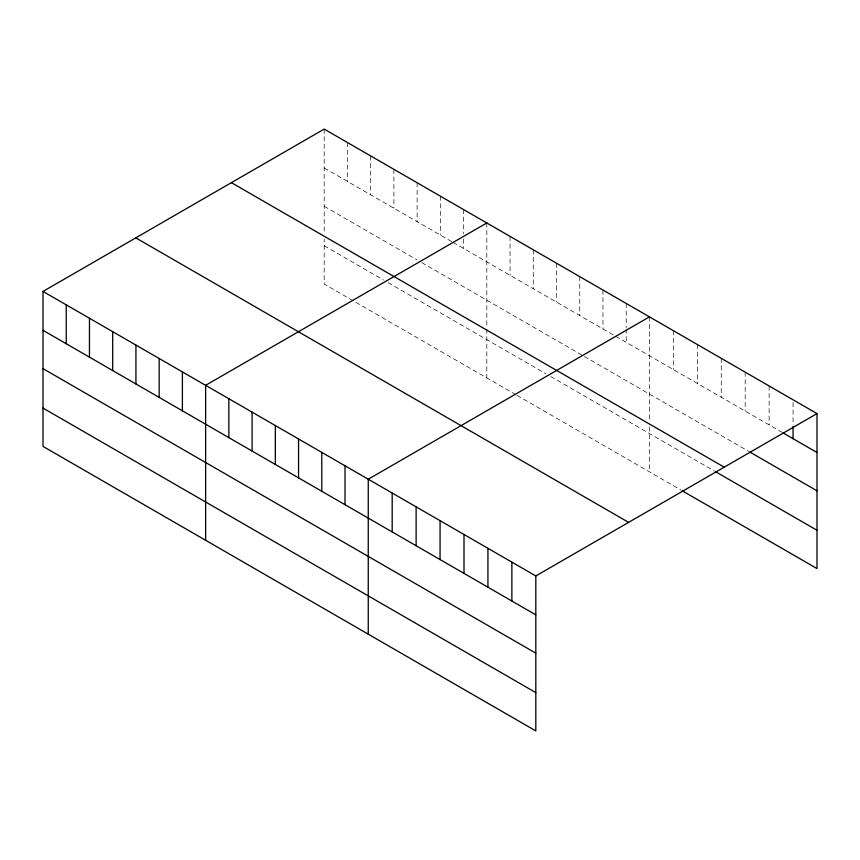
<?xml version="1.0" encoding="UTF-8"?>
<svg xmlns="http://www.w3.org/2000/svg" width="860" height="860" viewBox="0 0 860 860"><rect width="100%" height="100%" fill="white"/><g stroke="black" fill="none" stroke-linecap="round" stroke-linejoin="round"><path stroke-width="0.64" stroke-dasharray="4.3 3.22" d="M324.188 167.979L451.973 241.757M453.134 242.423L614.599 335.647M615.76 336.314L781.665 432.107M324.188 206.282L417.121 259.935M421.765 262.623L583.23 355.846M584.391 356.513L748.608 451.317M324.188 245.745L383.431 279.952M388.086 282.639L546.057 373.842M550.712 376.529L714.413 471.043M515.86 394.708L324.188 284.047L324.188 239.177M517.021 395.385L681.356 490.264M793.06 402.469L793.06 425.27M769.13 385.968L769.13 424.862M745.19 372.144L745.19 411.048M721.25 358.33L721.25 397.223M697.32 344.505L697.32 383.41M673.38 330.681L673.38 369.585M649.45 316.867L649.45 421.69M649.45 426.958L649.45 471.839M626.209 303.451L626.209 327.596M626.209 328.939L626.209 342.355M602.978 290.035L602.978 328.939M579.747 276.63L579.747 315.523M556.517 263.214L556.517 302.118M533.286 249.798L533.286 288.702M510.055 236.392L510.055 275.286M486.814 222.976L486.814 327.8M486.814 329.122L486.814 377.948M463.583 209.56L463.583 233.705M463.583 239.069L463.583 248.465M440.352 196.144L440.352 235.049M417.121 182.739L417.121 221.633M393.891 169.323L393.891 208.227M370.66 155.907L370.66 194.811M347.429 142.491L347.429 181.395M324.188 129.086L324.188 233.909"/><path stroke-width="1.29" d="M43 291.433L535.812 575.953L535.812 730.914L43 446.394L43 291.433L324.188 129.086L817 413.606L817 568.567L682.496 490.92M486.814 222.976L205.626 385.323L205.626 540.284M649.45 316.867L368.252 479.213L368.252 634.186M535.812 575.953L817 413.606M782.804 432.763L817 452.5M749.748 451.984L817 490.802M231.394 182.653L724.206 467.173M715.552 471.699L817 530.265M135.794 237.854L628.606 522.375M43 330.326L535.812 614.846M43 368.628L535.812 653.149M43 408.091L535.812 692.612M793.06 426.614L793.06 438.686M511.872 562.128L511.872 601.033M487.932 548.304L487.932 587.208M464.002 534.49L464.002 573.394M440.062 520.665L440.062 559.57M416.122 506.852L416.122 545.756M392.192 493.027L392.192 531.931M345.021 465.798L345.021 504.702M321.79 452.381L321.79 491.286M298.56 438.976L298.56 477.87M275.329 425.56L275.329 464.464M252.087 412.144L252.087 451.048M228.857 398.728L228.857 437.632M182.395 371.907L182.395 410.811M159.165 358.491L159.165 397.395M135.934 345.075L135.934 383.979M112.692 331.67L112.692 370.563M89.462 318.254L89.462 357.158M66.231 304.838L66.231 343.742"/></g></svg>
